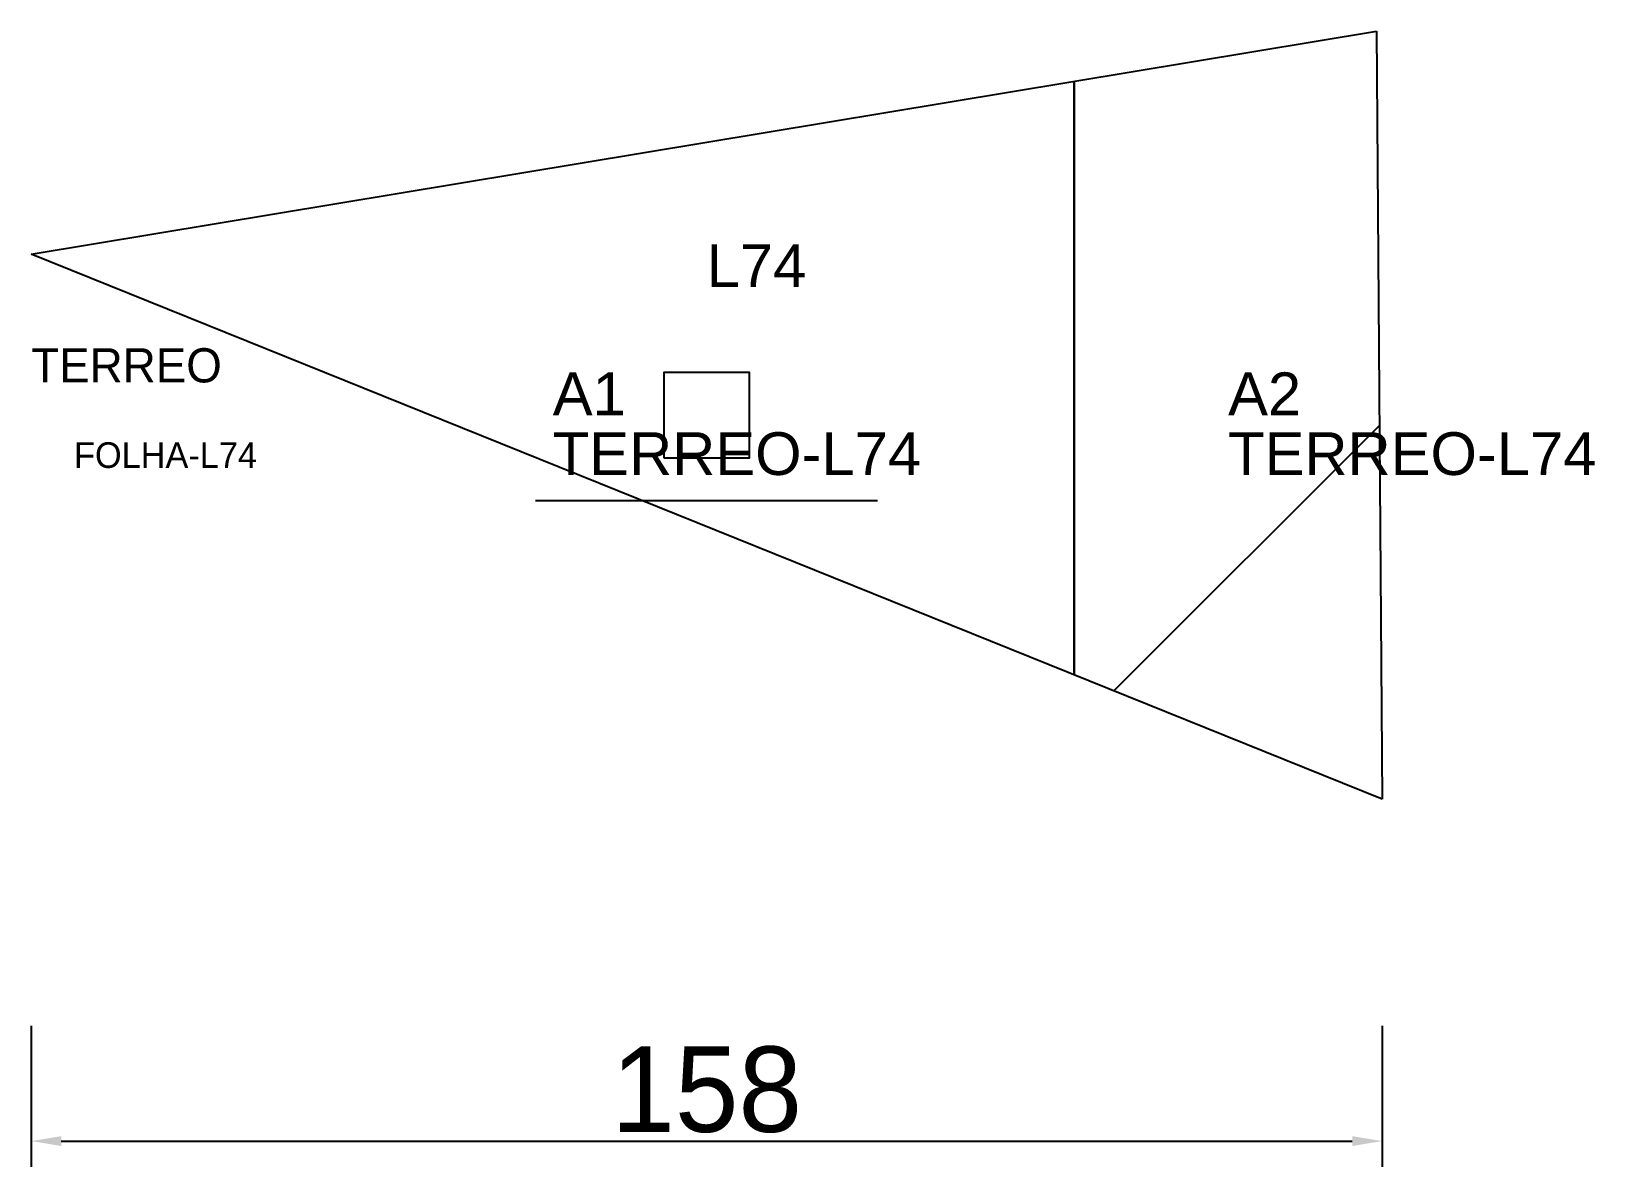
# Model space of a CAD drawing. Header units: metres. Extents: x 222 to 405, y 69 to 202.
import ezdxf

# ---------------------------------------------------------------- set-up
doc = ezdxf.new("R2010")
doc.units = ezdxf.units.M
for name, color, linetype in [('3', 3, 'CONTINUOUS'), ('AUX00', 7, 'CONTINUOUS'), ('COTA', 241, 'CONTINUOUS'), ('FOLHA', 255, 'CONTINUOUS'), ('Hachura', 251, 'CONTINUOUS'), ('NOMENCLATURA', 7, 'CONTINUOUS'), ('Nível', 160, 'CONTINUOUS'), ('Painéis', 200, 'CONTINUOUS'), ('Pilares', 5, 'CONTINUOUS'), ('SARR_2.2x7', 40, 'CONTINUOUS')]:
    doc.layers.add(name, color=color, linetype=linetype)
doc.styles.add('ARIAL', font='Arial.ttf')
doc.styles.add('STR_STANDARD', font='arial.ttf')
doc.dimstyles.new('EZ DXF', dxfattribs={"dimtxt": 10, "dimasz": 3.5, "dimexe": 3, "dimexo": 1.5, "dimgap": 1, "dimtad": 1, "dimdec": 1, "dimdsep": 46, "dimcen": 2.5, "dimazin": 3, "dimtfac": 1, "dimtmove": 0, "dimatfit": 3})

msp = doc.modelspace()

# ---------------------------------------------------------------- hatches: boundary and pattern name
at = {"layer": 'Hachura'}
h = msp.add_hatch(dxfattribs=at)
h.set_pattern_fill('ANSI31', scale=50)
h.paths.add_polyline_path([(222.2, 175.42), (379.56, 201.5), (380.21, 111.67)])
h = msp.add_hatch(dxfattribs=at)
h.set_pattern_fill('ANSI31', scale=50)
h.paths.add_polyline_path([(222.2, 175.42), (379.56, 201.5), (380.21, 111.67)])

# ---------------------------------------------------------------- linework, layer by layer
at = {"layer": '3'}
msp.add_lwpolyline([(344.2, 126.2), (344.2, 195.64)], close=True, dxfattribs=at)
msp.add_lwpolyline([(344.2, 126.2), (344.2, 195.64)], close=True, dxfattribs=at)
at = {"layer": 'Painéis', "color": 200}
for p, q in [((222.2, 175.42), (379.56, 201.5)), ((222.2, 175.42), (379.56, 201.5)), ((379.56, 201.5), (380.21, 111.67)), ((379.56, 201.5), (380.21, 111.67)), ((380.21, 111.67), (222.2, 175.42)), ((380.21, 111.67), (222.2, 175.42))]:
    msp.add_line(p, q, dxfattribs=at)
at = {"layer": 'Pilares'}
msp.add_lwpolyline([(296.2, 151.59), (306.2, 151.59), (306.2, 161.59), (296.2, 161.59)], close=True, dxfattribs=at)
msp.add_lwpolyline([(296.2, 151.59), (306.2, 151.59), (306.2, 161.59), (296.2, 161.59)], close=True, dxfattribs=at)
at = {"layer": 'SARR_2.2x7'}
msp.add_line((281.2, 146.59), (321.2, 146.59), dxfattribs=at)
msp.add_line((281.2, 146.59), (321.2, 146.59), dxfattribs=at)

# ---------------------------------------------------------------- texts
at = {"layer": '3', "style": 'STR_STANDARD'}
for s, p in [('A1', (283.2, 156.59)), ('A1', (283.2, 156.59)), ('A2', (362.2, 156.59)), ('A2', (362.2, 156.59))]:
    msp.add_text(s, height=5, dxfattribs=at).set_placement(p)
at = {"layer": 'AUX00', "style": 'STR_STANDARD'}
for p in [(283.2, 149.59), (283.2, 149.59), (362.2, 149.59), (362.2, 149.59)]:
    msp.add_text('TERREO-L74', height=5, dxfattribs=at).set_placement(p)
at = {"layer": 'FOLHA'}
msp.add_text('FOLHA-L74', height=3, dxfattribs=at).set_placement((227.2, 150.42))
msp.add_text('FOLHA-L74', height=3, dxfattribs=at).set_placement((227.2, 150.42))
at = {"layer": 'NOMENCLATURA', "insert": (301.2, 176.59), "char_height": 5, "attachment_point": 1, "style": 'ARIAL'}
msp.add_mtext('L74', dxfattribs=at)
msp.add_mtext('L74', dxfattribs=at)
at = {"layer": 'Nível'}
msp.add_text('TERREO', height=4, dxfattribs=at).set_placement((222.2, 160.42))
msp.add_text('TERREO', height=4, dxfattribs=at).set_placement((222.2, 160.42))

# ---------------------------------------------------------------- dimensions: what is measured, and where the dimension line sits
at = {"layer": 'COTA'}
msp.add_linear_dim(base=(222.2, 71.67), p1=(222.2, 86.67), p2=(380.21, 86.67), dimstyle='EZ DXF', dxfattribs=at).render()
msp.add_linear_dim(base=(222.2, 71.67), p1=(222.2, 86.67), p2=(380.21, 86.67), dimstyle='EZ DXF', dxfattribs=at).render()

doc.saveas('drawing.dxf')
